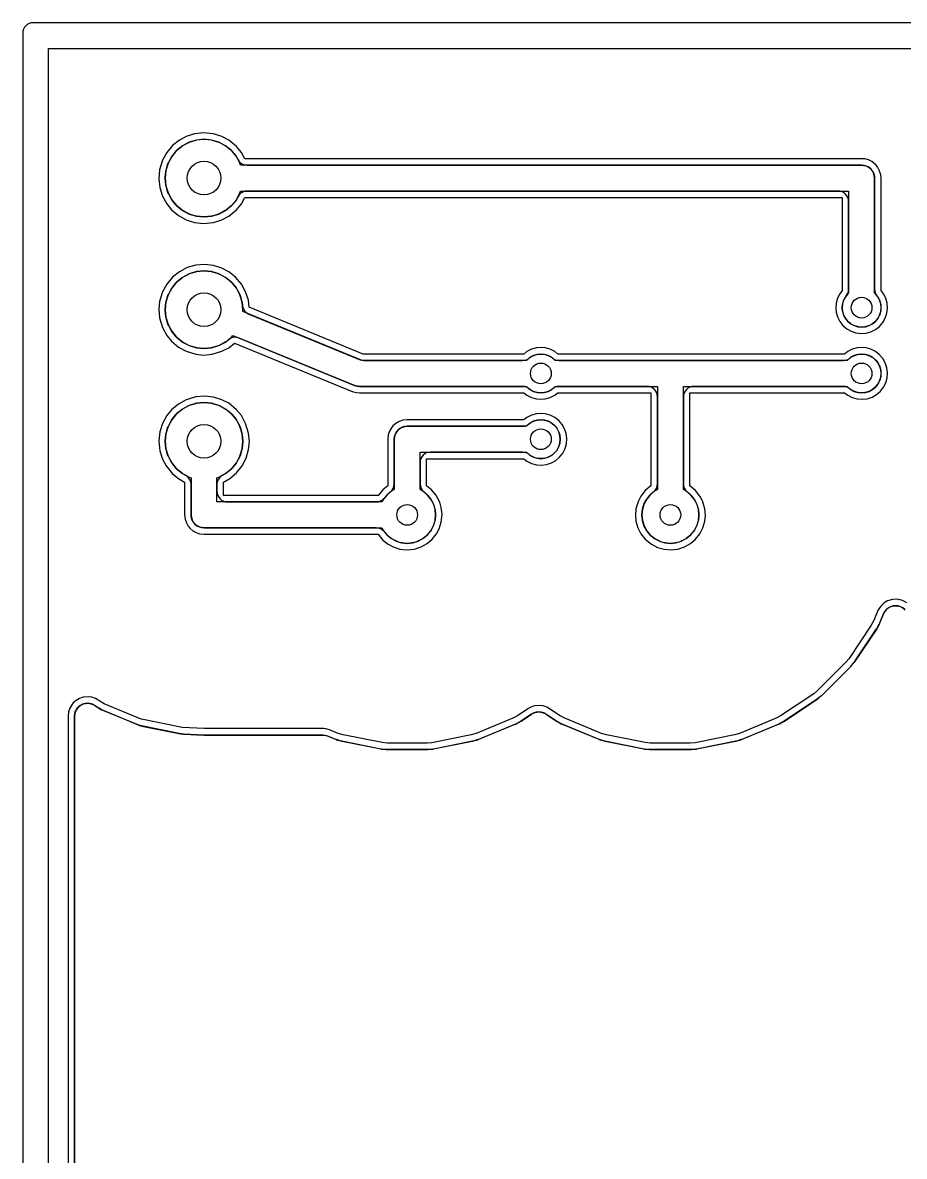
# Model space of a CAD drawing. Header units: millimetres. Extents: x -1 to 492, y -11 to 96.
# Drawn here: x -1 to 33.03, y 51.24 to 95 of the extents above; entities that cross this region are included whole.
import ezdxf

# ---------------------------------------------------------------- set-up
doc = ezdxf.new("R2010")
doc.units = ezdxf.units.MM
for name, color, linetype in [('CLEAR_POCKET', 8, 'CONTINUOUS'), ('COPPER_REF', 9, 'CONTINUOUS'), ('DRILL_0P8', 5, 'CONTINUOUS'), ('DRILL_1P3', 5, 'CONTINUOUS'), ('ISO_CENTER', 1, 'CONTINUOUS'), ('OUTLINE', 7, 'CONTINUOUS')]:
    doc.layers.add(name, color=color, linetype=linetype)

msp = doc.modelspace()

# ---------------------------------------------------------------- linework, layer by layer
at = {"layer": 'CLEAR_POCKET'}
for points in [[(33.79, 95), (-0.6, 95), (-0.678, 94.992), (-0.753, 94.97), (-0.822, 94.933), (-0.883, 94.883), (-0.933, 94.822), (-0.97, 94.753), (-0.992, 94.678), (-1, 94.6), (-1, -0.6)], [(1, 1.51), (1, 68.219), (1.001, 68.239), (1.008, 68.307), (1.015, 68.345), (1.032, 68.401), (1.047, 68.438), (1.075, 68.489), (1.097, 68.522), (1.134, 68.567), (1.162, 68.595), (1.207, 68.632), (1.24, 68.654), (1.291, 68.682), (1.327, 68.697), (1.384, 68.714), (1.422, 68.721), (1.48, 68.727), (1.52, 68.727), (1.578, 68.721), (1.616, 68.714), (1.673, 68.697), (1.709, 68.682), (1.769, 68.649), (1.786, 68.639), (1.933, 68.541), (1.949, 68.531), (1.953, 68.528), (1.971, 68.518), (2.018, 68.493), (2.036, 68.484), (2.04, 68.482), (2.058, 68.474), (3.466, 67.891), (3.484, 67.884), (3.489, 67.882), (3.508, 67.876), (3.559, 67.86), (3.578, 67.855), (3.583, 67.854), (3.602, 67.85), (5.097, 67.552), (5.116, 67.549), (5.121, 67.548), (5.14, 67.546), (5.205, 67.54), (5.215, 67.539), (5.217, 67.539), (5.227, 67.538), (5.989, 67.501), (5.999, 67.5), (6.001, 67.5), (6.011, 67.5), (10.573, 67.5), (10.592, 67.499), (10.661, 67.492), (10.699, 67.485), (10.765, 67.465), (10.783, 67.458), (11.076, 67.337), (11.095, 67.33), (11.099, 67.328), (11.118, 67.322), (11.282, 67.272), (11.301, 67.267), (11.306, 67.266), (11.325, 67.261), (12.82, 66.964), (12.839, 66.961), (12.844, 66.96), (12.863, 66.957), (13.034, 66.941), (13.053, 66.939), (13.058, 66.939), (13.078, 66.939), (14.602, 66.939), (14.622, 66.939), (14.627, 66.939), (14.646, 66.941), (14.817, 66.957), (14.836, 66.96), (14.841, 66.961), (14.86, 66.964), (16.355, 67.261), (16.374, 67.266), (16.379, 67.267), (16.398, 67.272), (16.562, 67.322), (16.581, 67.328), (16.585, 67.33), (16.604, 67.337), (18.012, 67.92), (18.03, 67.928), (18.034, 67.93), (18.052, 67.939), (18.203, 68.02), (18.22, 68.029), (18.224, 68.032), (18.241, 68.042), (18.634, 68.305), (18.651, 68.315), (18.711, 68.348), (18.747, 68.362), (18.804, 68.38), (18.842, 68.387), (18.9, 68.393), (18.94, 68.393), (18.998, 68.387), (19.036, 68.38), (19.093, 68.362), (19.129, 68.348), (19.189, 68.315), (19.206, 68.305), (19.599, 68.042), (19.616, 68.032), (19.62, 68.029), (19.637, 68.02), (19.788, 67.939), (19.806, 67.93), (19.81, 67.928), (19.828, 67.92), (21.236, 67.337), (21.255, 67.33), (21.259, 67.328), (21.278, 67.322), (21.442, 67.272), (21.461, 67.267), (21.466, 67.266), (21.485, 67.261), (22.98, 66.964), (22.999, 66.961), (23.004, 66.96), (23.023, 66.957), (23.194, 66.941), (23.213, 66.939), (23.218, 66.939), (23.238, 66.939), (24.762, 66.939), (24.782, 66.939), (24.787, 66.939), (24.806, 66.941), (24.977, 66.957), (24.996, 66.96), (25.001, 66.961), (25.02, 66.964), (26.515, 67.261), (26.534, 67.266), (26.539, 67.267), (26.558, 67.272), (26.722, 67.322), (26.741, 67.328), (26.745, 67.33), (26.764, 67.337), (28.172, 67.92), (28.19, 67.928), (28.194, 67.93), (28.212, 67.939), (28.363, 68.02), (28.38, 68.029), (28.384, 68.032), (28.401, 68.042), (29.668, 68.889), (29.684, 68.9), (29.688, 68.903), (29.703, 68.915), (29.836, 69.024), (29.851, 69.037), (29.854, 69.04), (29.869, 69.054), (30.946, 70.131), (30.96, 70.146), (30.963, 70.149), (30.976, 70.164), (31.085, 70.297), (31.097, 70.312), (31.1, 70.316), (31.111, 70.332), (31.958, 71.599), (31.968, 71.616), (31.971, 71.62), (31.98, 71.637), (32.061, 71.788), (32.07, 71.806), (32.072, 71.81), (32.08, 71.828), (32.224, 72.176), (32.233, 72.194), (32.265, 72.255), (32.287, 72.287), (32.324, 72.333), (32.352, 72.36), (32.397, 72.397), (32.43, 72.419), (32.481, 72.447), (32.517, 72.462), (32.574, 72.479), (32.612, 72.486), (32.67, 72.492), (32.71, 72.492), (32.768, 72.486), (32.806, 72.479), (32.863, 72.462), (32.899, 72.447), (32.95, 72.419), (32.983, 72.397), (33.028, 72.36), (33.056, 72.333)]]:
    msp.add_lwpolyline(points, dxfattribs=at)
for points in [[(31.89, 84.62), (31.921, 84.533), (31.971, 84.457), (31.991, 84.432), (32.013, 84.399), (32.064, 84.304), (32.079, 84.268), (32.11, 84.165), (32.118, 84.127), (32.128, 84.02), (32.128, 83.98), (32.118, 83.873), (32.11, 83.835), (32.079, 83.732), (32.064, 83.696), (32.013, 83.601), (31.991, 83.568), (31.923, 83.485), (31.895, 83.457), (31.812, 83.389), (31.779, 83.367), (31.684, 83.316), (31.648, 83.301), (31.545, 83.27), (31.507, 83.262), (31.4, 83.252), (31.36, 83.252), (31.253, 83.262), (31.215, 83.27), (31.112, 83.301), (31.076, 83.316), (30.981, 83.367), (30.948, 83.389), (30.865, 83.457), (30.837, 83.485), (30.769, 83.568), (30.747, 83.601), (30.696, 83.696), (30.681, 83.732), (30.65, 83.835), (30.642, 83.873), (30.632, 83.98), (30.632, 84.02), (30.642, 84.127), (30.65, 84.165), (30.681, 84.268), (30.696, 84.304), (30.747, 84.399), (30.769, 84.432), (30.789, 84.457), (30.839, 84.533), (30.87, 84.62), (30.88, 84.71), (30.88, 88.1), (30.872, 88.178), (30.85, 88.253), (30.813, 88.322), (30.763, 88.383), (30.702, 88.433), (30.633, 88.47), (30.558, 88.492), (30.48, 88.5), (7.665, 88.5), (7.579, 88.491), (7.498, 88.463), (7.424, 88.419), (7.361, 88.36), (7.312, 88.289), (7.256, 88.184), (7.235, 88.151), (7.073, 87.955), (7.045, 87.927), (6.849, 87.765), (6.816, 87.744), (6.591, 87.623), (6.555, 87.608), (6.311, 87.535), (6.273, 87.527), (6.02, 87.502), (5.98, 87.502), (5.727, 87.527), (5.689, 87.535), (5.445, 87.608), (5.409, 87.623), (5.184, 87.744), (5.151, 87.765), (4.955, 87.927), (4.927, 87.955), (4.765, 88.151), (4.744, 88.184), (4.623, 88.409), (4.608, 88.445), (4.535, 88.689), (4.527, 88.727), (4.502, 88.98), (4.502, 89.02), (4.527, 89.273), (4.535, 89.311), (4.608, 89.555), (4.623, 89.591), (4.744, 89.816), (4.765, 89.849), (4.927, 90.045), (4.955, 90.073), (5.151, 90.235), (5.184, 90.256), (5.409, 90.377), (5.445, 90.392), (5.689, 90.465), (5.727, 90.473), (5.98, 90.498), (6.02, 90.498), (6.273, 90.473), (6.311, 90.465), (6.555, 90.392), (6.591, 90.377), (6.816, 90.256), (6.849, 90.235), (7.045, 90.073), (7.073, 90.045), (7.235, 89.849), (7.256, 89.816), (7.312, 89.711), (7.361, 89.64), (7.424, 89.581), (7.498, 89.537), (7.579, 89.509), (7.665, 89.5), (31.37, 89.5), (31.39, 89.499), (31.458, 89.492), (31.496, 89.485), (31.553, 89.468), (31.589, 89.453), (31.64, 89.425), (31.673, 89.403), (31.718, 89.366), (31.746, 89.338), (31.783, 89.293), (31.805, 89.26), (31.833, 89.209), (31.848, 89.173), (31.865, 89.116), (31.872, 89.078), (31.879, 89.01), (31.88, 88.99), (31.88, 84.71)], [(30.847, 80.919), (30.76, 80.95), (30.67, 80.96), (24.9, 80.96), (24.822, 80.952), (24.747, 80.93), (24.678, 80.893), (24.617, 80.843), (24.567, 80.782), (24.53, 80.713), (24.508, 80.638), (24.5, 80.56), (24.5, 77.195), (24.51, 77.107), (24.538, 77.024), (24.585, 76.949), (24.646, 76.886), (24.763, 76.79), (24.79, 76.763), (24.902, 76.626), (24.924, 76.594), (25.007, 76.438), (25.022, 76.402), (25.073, 76.233), (25.081, 76.195), (25.098, 76.02), (25.098, 75.98), (25.081, 75.805), (25.073, 75.767), (25.022, 75.598), (25.007, 75.562), (24.924, 75.406), (24.902, 75.374), (24.79, 75.237), (24.763, 75.21), (24.626, 75.098), (24.594, 75.076), (24.438, 74.993), (24.402, 74.978), (24.233, 74.927), (24.195, 74.919), (24.02, 74.902), (23.98, 74.902), (23.805, 74.919), (23.767, 74.927), (23.598, 74.978), (23.562, 74.993), (23.406, 75.076), (23.374, 75.098), (23.237, 75.21), (23.21, 75.237), (23.098, 75.374), (23.076, 75.406), (22.993, 75.562), (22.978, 75.598), (22.927, 75.767), (22.919, 75.805), (22.902, 75.98), (22.902, 76.02), (22.919, 76.195), (22.927, 76.233), (22.978, 76.402), (22.993, 76.438), (23.076, 76.594), (23.098, 76.626), (23.21, 76.763), (23.237, 76.79), (23.354, 76.886), (23.415, 76.949), (23.462, 77.024), (23.49, 77.107), (23.5, 77.195), (23.5, 80.56), (23.492, 80.638), (23.47, 80.713), (23.433, 80.782), (23.383, 80.843), (23.322, 80.893), (23.253, 80.93), (23.178, 80.952), (23.1, 80.96), (19.71, 80.96), (19.62, 80.95), (19.533, 80.919), (19.457, 80.869), (19.432, 80.849), (19.399, 80.827), (19.304, 80.776), (19.268, 80.761), (19.165, 80.73), (19.127, 80.722), (19.02, 80.712), (18.98, 80.712), (18.873, 80.722), (18.835, 80.73), (18.732, 80.761), (18.696, 80.776), (18.601, 80.827), (18.568, 80.849), (18.543, 80.869), (18.467, 80.919), (18.38, 80.95), (18.29, 80.96), (12.01, 80.96), (11.99, 80.961), (11.923, 80.968), (11.885, 80.975), (11.82, 80.995), (11.801, 81.001), (7.351, 82.826), (7.268, 82.85), (7.183, 82.855), (7.098, 82.843), (7.017, 82.812), (6.945, 82.765), (6.849, 82.685), (6.816, 82.664), (6.591, 82.543), (6.555, 82.528), (6.311, 82.455), (6.273, 82.447), (6.02, 82.422), (5.98, 82.422), (5.727, 82.447), (5.689, 82.455), (5.445, 82.528), (5.409, 82.543), (5.184, 82.664), (5.151, 82.685), (4.955, 82.847), (4.927, 82.875), (4.765, 83.071), (4.744, 83.104), (4.623, 83.329), (4.608, 83.365), (4.535, 83.609), (4.527, 83.647), (4.502, 83.9), (4.502, 83.94), (4.527, 84.193), (4.535, 84.231), (4.608, 84.475), (4.623, 84.511), (4.744, 84.736), (4.765, 84.769), (4.927, 84.965), (4.955, 84.993), (5.151, 85.155), (5.184, 85.176), (5.409, 85.297), (5.445, 85.312), (5.689, 85.385), (5.727, 85.393), (5.98, 85.418), (6.02, 85.418), (6.273, 85.393), (6.311, 85.385), (6.555, 85.312), (6.591, 85.297), (6.816, 85.176), (6.849, 85.155), (7.045, 84.993), (7.073, 84.965), (7.235, 84.769), (7.256, 84.736), (7.377, 84.511), (7.392, 84.475), (7.465, 84.231), (7.473, 84.193), (7.484, 84.082), (7.498, 84.011), (7.524, 83.944), (7.561, 83.882), (7.609, 83.828), (7.666, 83.784), (7.73, 83.751), (12.026, 81.99), (12.1, 81.968), (12.177, 81.96), (18.29, 81.96), (18.38, 81.97), (18.467, 82.001), (18.543, 82.051), (18.568, 82.071), (18.601, 82.093), (18.696, 82.144), (18.732, 82.159), (18.835, 82.19), (18.873, 82.198), (18.98, 82.208), (19.02, 82.208), (19.127, 82.198), (19.165, 82.19), (19.268, 82.159), (19.304, 82.144), (19.399, 82.093), (19.432, 82.071), (19.457, 82.051), (19.533, 82.001), (19.62, 81.97), (19.71, 81.96), (30.67, 81.96), (30.76, 81.97), (30.847, 82.001), (30.923, 82.051), (30.948, 82.071), (30.981, 82.093), (31.076, 82.144), (31.112, 82.159), (31.215, 82.19), (31.253, 82.198), (31.36, 82.208), (31.4, 82.208), (31.507, 82.198), (31.545, 82.19), (31.648, 82.159), (31.684, 82.144), (31.779, 82.093), (31.812, 82.071), (31.895, 82.003), (31.923, 81.975), (31.991, 81.892), (32.013, 81.859), (32.064, 81.764), (32.079, 81.728), (32.11, 81.625), (32.118, 81.587), (32.128, 81.48), (32.128, 81.44), (32.118, 81.333), (32.11, 81.295), (32.079, 81.192), (32.064, 81.156), (32.013, 81.061), (31.991, 81.028), (31.923, 80.945), (31.895, 80.917), (31.812, 80.849), (31.779, 80.827), (31.684, 80.776), (31.648, 80.761), (31.545, 80.73), (31.507, 80.722), (31.4, 80.712), (31.36, 80.712), (31.253, 80.722), (31.215, 80.73), (31.112, 80.761), (31.076, 80.776), (30.981, 80.827), (30.948, 80.849), (30.923, 80.869)], [(18.467, 78.379), (18.38, 78.41), (18.29, 78.42), (14.74, 78.42), (14.662, 78.412), (14.587, 78.39), (14.518, 78.353), (14.457, 78.303), (14.407, 78.242), (14.37, 78.173), (14.348, 78.098), (14.34, 78.02), (14.34, 77.195), (14.35, 77.107), (14.378, 77.024), (14.425, 76.949), (14.486, 76.886), (14.603, 76.79), (14.63, 76.763), (14.742, 76.626), (14.764, 76.594), (14.847, 76.438), (14.862, 76.402), (14.913, 76.233), (14.921, 76.195), (14.938, 76.02), (14.938, 75.98), (14.921, 75.805), (14.913, 75.767), (14.862, 75.598), (14.847, 75.562), (14.764, 75.406), (14.742, 75.374), (14.63, 75.237), (14.603, 75.21), (14.466, 75.098), (14.434, 75.076), (14.278, 74.993), (14.242, 74.978), (14.073, 74.927), (14.035, 74.919), (13.86, 74.902), (13.82, 74.902), (13.645, 74.919), (13.607, 74.927), (13.438, 74.978), (13.402, 74.993), (13.246, 75.076), (13.214, 75.098), (13.077, 75.21), (13.05, 75.237), (12.954, 75.354), (12.891, 75.415), (12.816, 75.462), (12.733, 75.49), (12.645, 75.5), (6.01, 75.5), (5.99, 75.501), (5.922, 75.508), (5.884, 75.515), (5.827, 75.532), (5.791, 75.547), (5.74, 75.575), (5.707, 75.597), (5.662, 75.634), (5.634, 75.662), (5.597, 75.707), (5.575, 75.74), (5.547, 75.791), (5.532, 75.827), (5.515, 75.884), (5.508, 75.922), (5.501, 75.99), (5.5, 76.01), (5.5, 77.175), (5.491, 77.261), (5.463, 77.342), (5.419, 77.416), (5.36, 77.479), (5.289, 77.528), (5.184, 77.584), (5.151, 77.605), (4.955, 77.767), (4.927, 77.795), (4.765, 77.991), (4.744, 78.024), (4.623, 78.249), (4.608, 78.285), (4.535, 78.529), (4.527, 78.567), (4.502, 78.82), (4.502, 78.86), (4.527, 79.113), (4.535, 79.151), (4.608, 79.395), (4.623, 79.431), (4.744, 79.656), (4.765, 79.689), (4.927, 79.885), (4.955, 79.913), (5.151, 80.075), (5.184, 80.096), (5.409, 80.217), (5.445, 80.232), (5.689, 80.305), (5.727, 80.313), (5.98, 80.338), (6.02, 80.338), (6.273, 80.313), (6.311, 80.305), (6.555, 80.232), (6.591, 80.217), (6.816, 80.096), (6.849, 80.075), (7.045, 79.913), (7.073, 79.885), (7.235, 79.689), (7.256, 79.656), (7.377, 79.431), (7.392, 79.395), (7.465, 79.151), (7.473, 79.113), (7.498, 78.86), (7.498, 78.82), (7.473, 78.567), (7.465, 78.529), (7.392, 78.285), (7.377, 78.249), (7.256, 78.024), (7.235, 77.991), (7.073, 77.795), (7.045, 77.767), (6.849, 77.605), (6.816, 77.584), (6.711, 77.528), (6.64, 77.479), (6.581, 77.416), (6.537, 77.342), (6.509, 77.261), (6.5, 77.175), (6.5, 76.9), (6.508, 76.822), (6.53, 76.747), (6.567, 76.678), (6.617, 76.617), (6.678, 76.567), (6.747, 76.53), (6.822, 76.508), (6.9, 76.5), (12.645, 76.5), (12.733, 76.51), (12.816, 76.538), (12.891, 76.585), (12.954, 76.646), (13.05, 76.763), (13.077, 76.79), (13.194, 76.886), (13.255, 76.949), (13.302, 77.024), (13.33, 77.107), (13.34, 77.195), (13.34, 78.91), (13.341, 78.93), (13.348, 78.998), (13.355, 79.036), (13.372, 79.093), (13.387, 79.129), (13.415, 79.18), (13.437, 79.213), (13.474, 79.258), (13.502, 79.286), (13.547, 79.323), (13.58, 79.345), (13.631, 79.373), (13.667, 79.388), (13.724, 79.405), (13.762, 79.412), (13.83, 79.419), (13.85, 79.42), (18.29, 79.42), (18.38, 79.43), (18.467, 79.461), (18.543, 79.511), (18.568, 79.531), (18.601, 79.553), (18.696, 79.604), (18.732, 79.619), (18.835, 79.65), (18.873, 79.658), (18.98, 79.668), (19.02, 79.668), (19.127, 79.658), (19.165, 79.65), (19.268, 79.619), (19.304, 79.604), (19.399, 79.553), (19.432, 79.531), (19.515, 79.463), (19.543, 79.435), (19.611, 79.352), (19.633, 79.319), (19.684, 79.224), (19.699, 79.188), (19.73, 79.085), (19.738, 79.047), (19.748, 78.94), (19.748, 78.9), (19.738, 78.793), (19.73, 78.755), (19.699, 78.652), (19.684, 78.616), (19.633, 78.521), (19.611, 78.488), (19.543, 78.405), (19.515, 78.377), (19.432, 78.309), (19.399, 78.287), (19.304, 78.236), (19.268, 78.221), (19.165, 78.19), (19.127, 78.182), (19.02, 78.172), (18.98, 78.172), (18.873, 78.182), (18.835, 78.19), (18.732, 78.221), (18.696, 78.236), (18.601, 78.287), (18.568, 78.309), (18.543, 78.329)]]:
    msp.add_lwpolyline(points, close=True, dxfattribs=at)
at = {"layer": 'COPPER_REF'}
for points in [[(31.093, 83.307), (31.234, 83.264), (31.38, 83.25), (31.526, 83.264), (31.667, 83.307), (31.797, 83.376), (31.91, 83.47), (32.004, 83.583), (32.073, 83.713), (32.116, 83.854), (32.13, 84), (32.116, 84.146), (32.073, 84.287), (32.004, 84.417), (31.91, 84.53), (31.88, 84.555), (31.88, 89), (31.87, 89.098), (31.842, 89.191), (31.796, 89.278), (31.734, 89.354), (31.658, 89.416), (31.571, 89.462), (31.478, 89.49), (31.38, 89.5), (7.408, 89.5), (7.386, 89.574), (7.247, 89.833), (7.061, 90.061), (6.833, 90.247), (6.574, 90.386), (6.293, 90.471), (6, 90.5), (5.707, 90.471), (5.426, 90.386), (5.167, 90.247), (4.939, 90.061), (4.753, 89.833), (4.614, 89.574), (4.529, 89.293), (4.5, 89), (4.529, 88.707), (4.614, 88.426), (4.753, 88.167), (4.939, 87.939), (5.167, 87.753), (5.426, 87.614), (5.707, 87.529), (6, 87.5), (6.293, 87.529), (6.574, 87.614), (6.833, 87.753), (7.061, 87.939), (7.247, 88.167), (7.386, 88.426), (7.408, 88.5), (30.88, 88.5), (30.88, 84.555), (30.85, 84.53), (30.756, 84.417), (30.687, 84.287), (30.644, 84.146), (30.63, 84), (30.644, 83.854), (30.687, 83.713), (30.756, 83.583), (30.85, 83.47), (30.963, 83.376)], [(23.785, 74.921), (24, 74.9), (24.215, 74.921), (24.421, 74.984), (24.611, 75.085), (24.778, 75.222), (24.915, 75.389), (25.016, 75.579), (25.079, 75.785), (25.1, 76), (25.079, 76.215), (25.016, 76.421), (24.915, 76.611), (24.778, 76.778), (24.611, 76.915), (24.5, 76.974), (24.5, 80.96), (30.825, 80.96), (30.85, 80.93), (30.963, 80.836), (31.093, 80.767), (31.234, 80.724), (31.38, 80.71), (31.526, 80.724), (31.667, 80.767), (31.797, 80.836), (31.91, 80.93), (32.004, 81.043), (32.073, 81.173), (32.116, 81.314), (32.13, 81.46), (32.116, 81.606), (32.073, 81.747), (32.004, 81.877), (31.91, 81.99), (31.797, 82.084), (31.667, 82.153), (31.526, 82.196), (31.38, 82.21), (31.234, 82.196), (31.093, 82.153), (30.963, 82.084), (30.85, 81.99), (30.825, 81.96), (24, 81.96), (19.555, 81.96), (19.53, 81.99), (19.417, 82.084), (19.287, 82.153), (19.146, 82.196), (19, 82.21), (18.854, 82.196), (18.713, 82.153), (18.583, 82.084), (18.47, 81.99), (18.445, 81.96), (12.099, 81.96), (7.493, 83.848), (7.5, 83.92), (7.471, 84.213), (7.386, 84.494), (7.247, 84.753), (7.061, 84.981), (6.833, 85.167), (6.574, 85.306), (6.293, 85.391), (6, 85.42), (5.707, 85.391), (5.426, 85.306), (5.167, 85.167), (4.939, 84.981), (4.753, 84.753), (4.614, 84.494), (4.529, 84.213), (4.5, 83.92), (4.529, 83.627), (4.614, 83.346), (4.753, 83.087), (4.939, 82.859), (5.167, 82.673), (5.426, 82.534), (5.707, 82.449), (6, 82.42), (6.293, 82.449), (6.574, 82.534), (6.833, 82.673), (7.061, 82.859), (7.113, 82.923), (11.81, 80.997), (11.903, 80.969), (12, 80.96), (18.445, 80.96), (18.47, 80.93), (18.583, 80.836), (18.713, 80.767), (18.854, 80.724), (19, 80.71), (19.146, 80.724), (19.287, 80.767), (19.417, 80.836), (19.53, 80.93), (19.555, 80.96), (23.5, 80.96), (23.5, 76.974), (23.389, 76.915), (23.222, 76.778), (23.085, 76.611), (22.984, 76.421), (22.921, 76.215), (22.9, 76), (22.921, 75.785), (22.984, 75.579), (23.085, 75.389), (23.222, 75.222), (23.389, 75.085), (23.579, 74.984)], [(14.055, 74.921), (14.261, 74.984), (14.451, 75.085), (14.618, 75.222), (14.755, 75.389), (14.856, 75.579), (14.919, 75.785), (14.94, 76), (14.919, 76.215), (14.856, 76.421), (14.755, 76.611), (14.618, 76.778), (14.451, 76.915), (14.34, 76.974), (14.34, 78.42), (18.445, 78.42), (18.47, 78.39), (18.583, 78.296), (18.713, 78.227), (18.854, 78.184), (19, 78.17), (19.146, 78.184), (19.287, 78.227), (19.417, 78.296), (19.53, 78.39), (19.624, 78.503), (19.693, 78.633), (19.736, 78.774), (19.75, 78.92), (19.736, 79.066), (19.693, 79.207), (19.624, 79.337), (19.53, 79.45), (19.417, 79.544), (19.287, 79.613), (19.146, 79.656), (19, 79.67), (18.854, 79.656), (18.713, 79.613), (18.583, 79.544), (18.47, 79.45), (18.445, 79.42), (13.84, 79.42), (13.742, 79.41), (13.649, 79.382), (13.562, 79.336), (13.486, 79.274), (13.424, 79.198), (13.378, 79.111), (13.35, 79.018), (13.34, 78.92), (13.34, 76.974), (13.229, 76.915), (13.062, 76.778), (12.925, 76.611), (12.866, 76.5), (6.5, 76.5), (6.5, 77.432), (6.574, 77.454), (6.833, 77.593), (7.061, 77.779), (7.247, 78.007), (7.386, 78.266), (7.471, 78.547), (7.5, 78.84), (7.471, 79.133), (7.386, 79.414), (7.247, 79.673), (7.061, 79.901), (6.833, 80.087), (6.574, 80.226), (6.293, 80.311), (6, 80.34), (5.707, 80.311), (5.426, 80.226), (5.167, 80.087), (4.939, 79.901), (4.753, 79.673), (4.614, 79.414), (4.529, 79.133), (4.5, 78.84), (4.529, 78.547), (4.614, 78.266), (4.753, 78.007), (4.939, 77.779), (5.167, 77.593), (5.426, 77.454), (5.5, 77.432), (5.5, 76), (5.51, 75.902), (5.538, 75.809), (5.584, 75.722), (5.646, 75.646), (5.722, 75.584), (5.809, 75.538), (5.902, 75.51), (6, 75.5), (12.866, 75.5), (12.925, 75.389), (13.062, 75.222), (13.229, 75.085), (13.419, 74.984), (13.625, 74.921), (13.84, 74.9)]]:
    msp.add_lwpolyline(points, close=True, dxfattribs=at)
msp.add_lwpolyline([(33.044, 72.348), (32.968, 72.41), (32.881, 72.456), (32.788, 72.485), (32.69, 72.494), (32.592, 72.485), (32.499, 72.456), (32.412, 72.41), (32.336, 72.348), (32.274, 72.272), (32.228, 72.186), (32.076, 71.819), (32.066, 71.797), (31.976, 71.629), (31.963, 71.607), (31.106, 70.324), (31.091, 70.304), (30.97, 70.157), (30.953, 70.138), (29.862, 69.047), (29.843, 69.03), (29.696, 68.909), (29.676, 68.894), (28.393, 68.037), (28.371, 68.024), (28.203, 67.934), (28.181, 67.924), (26.755, 67.333), (26.731, 67.325), (26.549, 67.269), (26.525, 67.263), (25.011, 66.962), (24.987, 66.958), (24.796, 66.94), (24.772, 66.939), (23.228, 66.939), (23.204, 66.94), (23.013, 66.958), (22.989, 66.962), (21.475, 67.263), (21.451, 67.269), (21.269, 67.325), (21.245, 67.333), (19.819, 67.924), (19.797, 67.934), (19.629, 68.024), (19.607, 68.037), (19.198, 68.311), (19.111, 68.357), (19.018, 68.385), (18.92, 68.395), (18.822, 68.385), (18.729, 68.357), (18.642, 68.311), (18.233, 68.037), (18.211, 68.024), (18.043, 67.934), (18.021, 67.924), (16.595, 67.333), (16.571, 67.325), (16.389, 67.269), (16.365, 67.263), (14.851, 66.962), (14.827, 66.958), (14.636, 66.94), (14.612, 66.939), (13.068, 66.939), (13.044, 66.94), (12.853, 66.958), (12.829, 66.962), (11.315, 67.263), (11.291, 67.269), (11.109, 67.325), (11.085, 67.333), (10.774, 67.462), (10.68, 67.49), (10.583, 67.5), (6.006, 67.5), (5.994, 67.5), (5.222, 67.538), (5.21, 67.539), (5.131, 67.547), (5.106, 67.551), (3.592, 67.852), (3.568, 67.858), (3.498, 67.879), (3.475, 67.887), (2.049, 68.478), (2.027, 68.488), (1.962, 68.523), (1.941, 68.536), (1.778, 68.645), (1.691, 68.691), (1.598, 68.719), (1.5, 68.729), (1.402, 68.719), (1.309, 68.691), (1.222, 68.645), (1.146, 68.582), (1.084, 68.507), (1.038, 68.42), (1.01, 68.326), (1, 68.229), (1, 1.5)], dxfattribs=at)
at = {"layer": 'DRILL_0P8'}
for centre in [(31.38, 84), (19, 81.46), (31.38, 81.46), (19, 78.92), (13.84, 76), (24, 76)]:
    msp.add_circle(centre, 0.4, dxfattribs=at)
at = {"layer": 'DRILL_1P3'}
for centre in [(6, 89), (6, 83.92), (6, 78.84)]:
    msp.add_circle(centre, 0.65, dxfattribs=at)
at = {"layer": 'ISO_CENTER'}
for points in [[(32.13, 84.657), (32.13, 89), (32.119, 89.122), (32.062, 89.309), (31.989, 89.436), (31.927, 89.512), (31.776, 89.636), (31.644, 89.701), (31.502, 89.739), (31.38, 89.75), (7.575, 89.75), (7.44, 89.992), (7.254, 90.219), (6.951, 90.468), (6.692, 90.606), (6.365, 90.71), (5.975, 90.749), (5.635, 90.71), (5.308, 90.606), (5.049, 90.468), (4.781, 90.254), (4.56, 89.992), (4.394, 89.692), (4.28, 89.317), (4.251, 88.975), (4.29, 88.635), (4.394, 88.308), (4.56, 88.008), (4.746, 87.781), (5.008, 87.56), (5.308, 87.394), (5.635, 87.29), (5.975, 87.251), (6.365, 87.29), (6.692, 87.394), (6.951, 87.532), (7.254, 87.781), (7.44, 88.008), (7.575, 88.25), (30.63, 88.25), (30.63, 84.657), (30.536, 84.535), (30.448, 84.36), (30.396, 84.171), (30.381, 83.975), (30.396, 83.829), (30.448, 83.64), (30.536, 83.465), (30.656, 83.311), (30.805, 83.183), (30.975, 83.087), (31.161, 83.025), (31.355, 83.001), (31.551, 83.016), (31.74, 83.068), (31.915, 83.156), (32.069, 83.276), (32.197, 83.425), (32.293, 83.595), (32.355, 83.781), (32.379, 83.975), (32.364, 84.171), (32.312, 84.36), (32.224, 84.535)], [(30.723, 80.71), (30.845, 80.616), (31.02, 80.528), (31.209, 80.476), (31.405, 80.461), (31.599, 80.485), (31.785, 80.547), (31.955, 80.643), (32.104, 80.771), (32.224, 80.925), (32.312, 81.1), (32.364, 81.289), (32.379, 81.485), (32.355, 81.679), (32.293, 81.865), (32.197, 82.035), (32.069, 82.184), (31.915, 82.304), (31.74, 82.392), (31.551, 82.444), (31.405, 82.459), (31.209, 82.444), (31.02, 82.392), (30.845, 82.304), (30.723, 82.21), (19.657, 82.21), (19.535, 82.304), (19.36, 82.392), (19.171, 82.444), (19.025, 82.459), (18.829, 82.444), (18.64, 82.392), (18.465, 82.304), (18.343, 82.21), (12.148, 82.21), (7.742, 84.016), (7.71, 84.285), (7.606, 84.612), (7.44, 84.912), (7.219, 85.174), (6.951, 85.388), (6.692, 85.526), (6.365, 85.63), (6.025, 85.669), (5.683, 85.64), (5.353, 85.545), (5.049, 85.388), (4.781, 85.174), (4.56, 84.912), (4.394, 84.612), (4.28, 84.237), (4.251, 83.945), (4.28, 83.603), (4.394, 83.228), (4.56, 82.928), (4.746, 82.701), (5.008, 82.48), (5.308, 82.314), (5.683, 82.2), (5.975, 82.171), (6.317, 82.2), (6.692, 82.314), (6.951, 82.452), (7.173, 82.628), (11.715, 80.766), (11.879, 80.721), (12, 80.71), (18.343, 80.71), (18.465, 80.616), (18.64, 80.528), (18.829, 80.476), (18.975, 80.461), (19.171, 80.476), (19.36, 80.528), (19.535, 80.616), (19.657, 80.71), (23.25, 80.71), (23.25, 77.121), (23.029, 76.936), (22.865, 76.729), (22.763, 76.539), (22.672, 76.239), (22.651, 75.975), (22.672, 75.761), (22.744, 75.506), (22.865, 75.271), (23.029, 75.064), (23.271, 74.865), (23.506, 74.744), (23.761, 74.672), (24.025, 74.651), (24.287, 74.682), (24.539, 74.763), (24.77, 74.892), (24.971, 75.064), (25.135, 75.271), (25.256, 75.506), (25.328, 75.761), (25.349, 75.975), (25.328, 76.239), (25.237, 76.539), (25.135, 76.729), (24.971, 76.936), (24.75, 77.121), (24.75, 80.71)], [(18.343, 78.17), (18.465, 78.076), (18.64, 77.988), (18.829, 77.936), (19.025, 77.921), (19.219, 77.945), (19.405, 78.007), (19.575, 78.103), (19.724, 78.231), (19.844, 78.385), (19.932, 78.56), (19.984, 78.749), (19.999, 78.945), (19.975, 79.139), (19.913, 79.325), (19.817, 79.495), (19.689, 79.644), (19.535, 79.764), (19.36, 79.852), (19.171, 79.904), (18.975, 79.919), (18.829, 79.904), (18.64, 79.852), (18.465, 79.764), (18.343, 79.67), (13.84, 79.67), (13.67, 79.65), (13.531, 79.602), (13.404, 79.529), (13.293, 79.432), (13.231, 79.356), (13.158, 79.229), (13.11, 79.09), (13.09, 78.92), (13.09, 77.121), (12.904, 76.971), (12.719, 76.75), (6.75, 76.75), (6.75, 77.265), (6.992, 77.4), (7.254, 77.621), (7.468, 77.889), (7.625, 78.193), (7.72, 78.523), (7.749, 78.815), (7.72, 79.157), (7.606, 79.532), (7.44, 79.832), (7.254, 80.059), (6.951, 80.308), (6.692, 80.446), (6.365, 80.55), (6.025, 80.589), (5.683, 80.56), (5.308, 80.446), (5.008, 80.28), (4.746, 80.059), (4.56, 79.832), (4.394, 79.532), (4.29, 79.205), (4.251, 78.865), (4.29, 78.475), (4.394, 78.148), (4.532, 77.889), (4.781, 77.586), (5.008, 77.4), (5.25, 77.265), (5.25, 76), (5.27, 75.83), (5.318, 75.691), (5.391, 75.564), (5.453, 75.488), (5.564, 75.391), (5.691, 75.318), (5.83, 75.27), (6, 75.25), (12.719, 75.25), (12.904, 75.029), (13.111, 74.865), (13.301, 74.763), (13.553, 74.682), (13.815, 74.651), (14.127, 74.682), (14.379, 74.763), (14.61, 74.892), (14.811, 75.064), (14.975, 75.271), (15.077, 75.461), (15.158, 75.713), (15.189, 76.025), (15.158, 76.287), (15.096, 76.494), (14.948, 76.77), (14.776, 76.971), (14.59, 77.121), (14.59, 78.17)]]:
    msp.add_lwpolyline(points, close=True, dxfattribs=at)
msp.add_lwpolyline([(33.126, 72.603), (32.954, 72.695), (32.812, 72.733), (32.715, 72.743), (32.568, 72.733), (32.381, 72.677), (32.254, 72.603), (32.143, 72.506), (32.081, 72.431), (32.008, 72.303), (31.848, 71.921), (31.752, 71.741), (30.894, 70.458), (30.772, 70.311), (29.689, 69.228), (29.532, 69.099), (28.248, 68.242), (28.079, 68.152), (26.665, 67.566), (26.47, 67.507), (24.956, 67.207), (24.766, 67.189), (23.222, 67.189), (23.032, 67.208), (21.53, 67.507), (21.335, 67.566), (19.921, 68.152), (19.741, 68.248), (19.337, 68.518), (19.229, 68.577), (19.09, 68.624), (18.945, 68.644), (18.75, 68.624), (18.611, 68.577), (18.503, 68.518), (18.099, 68.248), (17.919, 68.152), (16.505, 67.566), (16.31, 67.507), (14.796, 67.207), (14.606, 67.189), (13.074, 67.189), (12.872, 67.208), (11.37, 67.507), (11.175, 67.566), (10.846, 67.701), (10.705, 67.739), (10.607, 67.749), (6.009, 67.75), (5.161, 67.795), (3.647, 68.096), (3.577, 68.116), (2.15, 68.707), (1.809, 68.911), (1.67, 68.959), (1.525, 68.978), (1.33, 68.959), (1.191, 68.911), (1.064, 68.838), (0.953, 68.741), (0.891, 68.665), (0.818, 68.538), (0.77, 68.399), (0.75, 68.229), (0.75, 1.5)], dxfattribs=at)
at = {"layer": 'OUTLINE'}
msp.add_lwpolyline([(0, 0), (0, 94), (144, 94), (144, 0)], close=True, dxfattribs=at)

doc.saveas('drawing.dxf')
